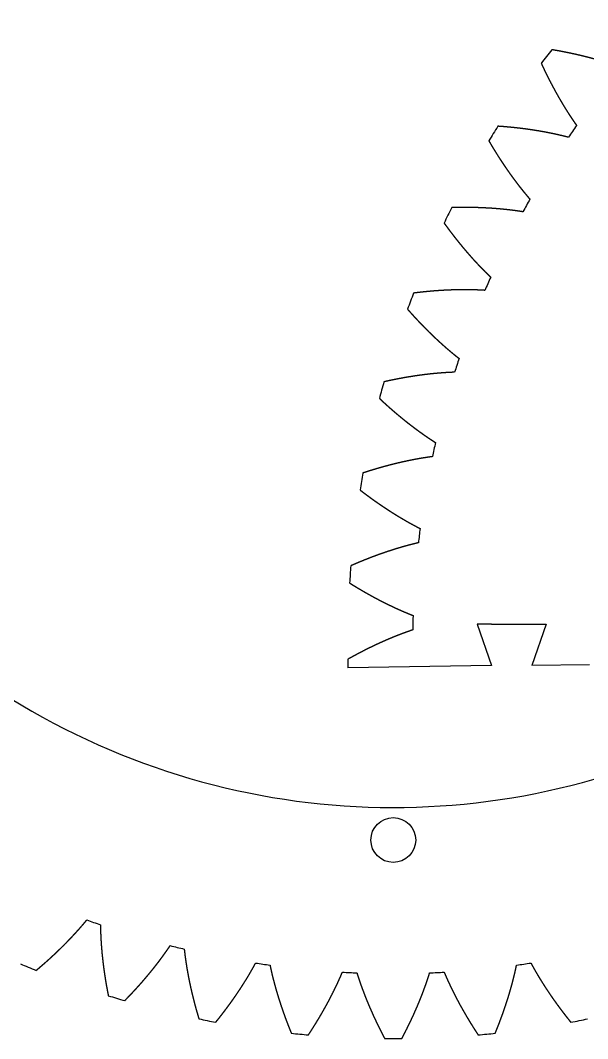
# Model space of a CAD drawing. Header units: millimetres. Extents: x 152 to 351, y -137 to 85.
# Drawn here: x 195 to 234.3, y -9.1 to 61.3 of the extents above; entities that cross this region are included whole.
import ezdxf

# ---------------------------------------------------------------- set-up
doc = ezdxf.new("R2010")
doc.units = ezdxf.units.MM
doc.header["$MEASUREMENT"] = 0

msp = doc.modelspace()

# ---------------------------------------------------------------- linework, layer by layer
at = {"linetype": 'Continuous'}
for p, q in [((227.609, 19.559), (226.609, 19.559)), ((226.609, 19.559), (227.609, 16.699)), ((227.609, 19.559), (230.405, 19.559)), ((230.405, 19.559), (231.405, 19.559)), ((231.405, 19.559), (230.405, 16.699)), ((227.609, 16.699), (217.67, 16.536)), ((234.405, 16.751), (230.405, 16.699))]:
    msp.add_line(p, q, dxfattribs=at)
msp.add_circle((220.811, 4.63), 1.55)
msp.add_circle((220.811, 4.63), 1.55)
for centre, radius, start, end in [((220.811, 57.13), 50.25, 180.73505, 4.80118), ((220.811, 57.13), 50.25, 180.73505, 4.80118), ((284.651, 18.155), 67, 142.10694, 143.12383), ((284.651, 18.155), 67, 142.10694, 143.12383), ((284.651, 18.155), 67, 147.6454, 148.66229), ((284.651, 18.155), 67, 147.6454, 148.66229), ((284.651, 18.155), 62.5, 144.92621, 145.84302), ((284.651, 18.155), 62.5, 144.92621, 145.84302), ((284.651, 18.155), 62.5, 150.46467, 151.38148), ((284.651, 18.155), 62.5, 150.46467, 151.38148), ((284.651, 18.155), 67, 153.18386, 154.20075), ((284.651, 18.155), 67, 153.18386, 154.20075), ((284.651, 18.155), 62.5, 156.00313, 156.91995), ((284.651, 18.155), 62.5, 156.00313, 156.91995), ((284.651, 18.155), 67, 158.72233, 159.73921), ((284.651, 18.155), 67, 158.72233, 159.73921), ((284.651, 18.155), 62.5, 161.54159, 162.45841), ((284.651, 18.155), 62.5, 161.54159, 162.45841), ((284.651, 18.155), 67, 164.26079, 165.27768), ((284.651, 18.155), 67, 164.26079, 165.27768), ((284.651, 18.155), 62.5, 167.08006, 167.99687), ((284.651, 18.155), 62.5, 167.08006, 167.99687), ((284.651, 18.155), 67, 169.79925, 170.81614), ((284.651, 18.155), 67, 169.79925, 170.81614), ((284.651, 18.155), 62.5, 172.61852, 173.53533), ((284.651, 18.155), 62.5, 172.61852, 173.53533), ((284.651, 18.155), 67, 175.33771, 176.3546), ((284.651, 18.155), 67, 175.33771, 176.3546), ((284.651, 18.155), 62.5, 178.15698, 179.07379), ((284.651, 18.155), 62.5, 178.15698, 179.07379), ((284.651, 18.155), 67, 180.87617, 181.38462), ((284.651, 18.155), 67, 180.87617, 181.38462), ((220.811, 57.89), 62.5, 250.15698, 251.07379), ((220.811, 57.89), 62.5, 250.15698, 251.07379), ((220.811, 57.89), 62.5, 255.69544, 256.61225), ((220.811, 57.89), 62.5, 255.69544, 256.61225), ((220.811, 57.89), 67, 247.33771, 248.3546), ((220.811, 57.89), 67, 247.33771, 248.3546), ((220.811, 57.89), 62.5, 261.2339, 262.15072), ((220.811, 57.89), 62.5, 261.2339, 262.15072), ((220.811, 57.89), 62.5, 277.84929, 278.7661), ((220.811, 57.89), 62.5, 277.84929, 278.7661), ((220.811, 57.89), 62.5, 266.77236, 267.68918), ((220.811, 57.89), 62.5, 266.77236, 267.68918), ((220.811, 57.89), 62.5, 272.31082, 273.22764), ((220.811, 57.89), 62.5, 272.31082, 273.22764), ((220.811, 57.89), 67, 252.87617, 253.89306), ((220.811, 57.89), 67, 252.87617, 253.89306), ((220.811, 57.89), 67, 258.41463, 259.43152), ((220.811, 57.89), 67, 258.41463, 259.43152), ((220.811, 57.89), 67, 280.56848, 281.58537), ((220.811, 57.89), 67, 280.56848, 281.58537), ((220.811, 57.89), 67, 263.95309, 264.96998), ((220.811, 57.89), 67, 263.95309, 264.96998), ((220.811, 57.89), 67, 269.49156, 270.50844), ((220.811, 57.89), 67, 269.49156, 270.50844), ((220.811, 57.89), 67, 275.03002, 276.04691), ((220.811, 57.89), 67, 275.03002, 276.04691)]:
    msp.add_arc(centre, radius, start, end)
for points in [[(236.56, 58.074), (236.54, 58.082), (236.499, 58.096), (236.439, 58.118), (236.358, 58.147), (236.256, 58.183), (236.154, 58.219), (236.052, 58.254), (235.95, 58.288), (235.847, 58.322), (235.744, 58.356), (235.641, 58.389), (235.538, 58.422), (235.434, 58.454), (235.33, 58.486), (235.226, 58.517), (235.122, 58.548), (235.017, 58.578), (234.912, 58.609), (234.807, 58.638), (234.701, 58.667), (234.596, 58.696), (234.49, 58.725), (234.384, 58.753), (234.278, 58.78), (234.171, 58.807), (234.064, 58.834), (233.957, 58.861), (233.85, 58.887), (233.743, 58.912), (233.635, 58.937), (233.528, 58.962), (233.42, 58.986), (233.311, 59.01), (233.203, 59.034), (233.094, 59.057), (232.986, 59.08), (232.877, 59.103), (232.768, 59.125), (232.658, 59.146), (232.549, 59.167), (232.439, 59.188), (232.329, 59.209), (232.219, 59.229), (232.109, 59.249), (231.998, 59.268), (231.91, 59.283), (231.843, 59.295), (231.799, 59.302), (231.777, 59.306)], [(236.56, 58.074), (236.54, 58.082), (236.499, 58.096), (236.439, 58.118), (236.358, 58.147), (236.256, 58.183), (236.154, 58.219), (236.052, 58.254), (235.95, 58.288), (235.847, 58.322), (235.744, 58.356), (235.641, 58.389), (235.538, 58.422), (235.434, 58.454), (235.33, 58.486), (235.226, 58.517), (235.122, 58.548), (235.017, 58.578), (234.912, 58.609), (234.807, 58.638), (234.701, 58.667), (234.596, 58.696), (234.49, 58.725), (234.384, 58.753), (234.278, 58.78), (234.171, 58.807), (234.064, 58.834), (233.957, 58.861), (233.85, 58.887), (233.743, 58.912), (233.635, 58.937), (233.528, 58.962), (233.42, 58.986), (233.311, 59.01), (233.203, 59.034), (233.094, 59.057), (232.986, 59.08), (232.877, 59.103), (232.768, 59.125), (232.658, 59.146), (232.549, 59.167), (232.439, 59.188), (232.329, 59.209), (232.219, 59.229), (232.109, 59.249), (231.998, 59.268), (231.91, 59.283), (231.843, 59.295), (231.799, 59.302), (231.777, 59.306)], [(231.055, 58.361), (231.064, 58.34), (231.083, 58.3), (231.111, 58.238), (231.149, 58.157), (231.197, 58.056), (231.245, 57.954), (231.293, 57.853), (231.342, 57.753), (231.391, 57.652), (231.44, 57.552), (231.49, 57.453), (231.54, 57.353), (231.59, 57.254), (231.641, 57.155), (231.692, 57.056), (231.743, 56.958), (231.794, 56.86), (231.846, 56.762), (231.899, 56.664), (231.951, 56.567), (232.004, 56.47), (232.057, 56.374), (232.111, 56.278), (232.165, 56.182), (232.219, 56.086), (232.273, 55.991), (232.328, 55.896), (232.384, 55.801), (232.439, 55.707), (232.495, 55.613), (232.551, 55.519), (232.608, 55.426), (232.665, 55.333), (232.722, 55.24), (232.78, 55.148), (232.838, 55.056), (232.896, 54.964), (232.955, 54.873), (233.014, 54.782), (233.073, 54.692), (233.133, 54.602), (233.193, 54.512), (233.254, 54.423), (233.315, 54.334), (233.376, 54.245), (233.425, 54.175), (233.462, 54.122), (233.487, 54.087), (233.5, 54.069)], [(231.055, 58.361), (231.064, 58.34), (231.083, 58.3), (231.111, 58.238), (231.149, 58.157), (231.197, 58.056), (231.245, 57.954), (231.293, 57.853), (231.342, 57.753), (231.391, 57.652), (231.44, 57.552), (231.49, 57.453), (231.54, 57.353), (231.59, 57.254), (231.641, 57.155), (231.692, 57.056), (231.743, 56.958), (231.794, 56.86), (231.846, 56.762), (231.899, 56.664), (231.951, 56.567), (232.004, 56.47), (232.057, 56.374), (232.111, 56.278), (232.165, 56.182), (232.219, 56.086), (232.273, 55.991), (232.328, 55.896), (232.384, 55.801), (232.439, 55.707), (232.495, 55.613), (232.551, 55.519), (232.608, 55.426), (232.665, 55.333), (232.722, 55.24), (232.78, 55.148), (232.838, 55.056), (232.896, 54.964), (232.955, 54.873), (233.014, 54.782), (233.073, 54.692), (233.133, 54.602), (233.193, 54.512), (233.254, 54.423), (233.315, 54.334), (233.376, 54.245), (233.425, 54.175), (233.462, 54.122), (233.487, 54.087), (233.5, 54.069)], [(232.932, 53.246), (232.911, 53.252), (232.869, 53.263), (232.807, 53.279), (232.723, 53.3), (232.619, 53.326), (232.514, 53.351), (232.409, 53.376), (232.304, 53.4), (232.199, 53.424), (232.093, 53.448), (231.987, 53.471), (231.881, 53.493), (231.775, 53.516), (231.668, 53.537), (231.561, 53.558), (231.454, 53.579), (231.347, 53.599), (231.24, 53.619), (231.132, 53.639), (231.025, 53.658), (230.917, 53.676), (230.809, 53.694), (230.7, 53.712), (230.592, 53.729), (230.483, 53.746), (230.374, 53.762), (230.265, 53.778), (230.156, 53.794), (230.047, 53.809), (229.937, 53.823), (229.828, 53.838), (229.718, 53.851), (229.608, 53.865), (229.498, 53.878), (229.388, 53.89), (229.277, 53.903), (229.166, 53.914), (229.056, 53.926), (228.945, 53.937), (228.834, 53.947), (228.722, 53.958), (228.611, 53.967), (228.5, 53.977), (228.388, 53.986), (228.276, 53.995), (228.187, 54.001), (228.119, 54.006), (228.075, 54.009), (228.052, 54.011)], [(232.932, 53.246), (232.911, 53.252), (232.869, 53.263), (232.807, 53.279), (232.723, 53.3), (232.619, 53.326), (232.514, 53.351), (232.409, 53.376), (232.304, 53.4), (232.199, 53.424), (232.093, 53.448), (231.987, 53.471), (231.881, 53.493), (231.775, 53.516), (231.668, 53.537), (231.561, 53.558), (231.454, 53.579), (231.347, 53.599), (231.24, 53.619), (231.132, 53.639), (231.025, 53.658), (230.917, 53.676), (230.809, 53.694), (230.7, 53.712), (230.592, 53.729), (230.483, 53.746), (230.374, 53.762), (230.265, 53.778), (230.156, 53.794), (230.047, 53.809), (229.937, 53.823), (229.828, 53.838), (229.718, 53.851), (229.608, 53.865), (229.498, 53.878), (229.388, 53.89), (229.277, 53.903), (229.166, 53.914), (229.056, 53.926), (228.945, 53.937), (228.834, 53.947), (228.722, 53.958), (228.611, 53.967), (228.5, 53.977), (228.388, 53.986), (228.276, 53.995), (228.187, 54.001), (228.119, 54.006), (228.075, 54.009), (228.052, 54.011)], [(227.425, 53), (227.436, 52.981), (227.459, 52.942), (227.493, 52.884), (227.538, 52.807), (227.596, 52.71), (227.653, 52.614), (227.711, 52.518), (227.769, 52.423), (227.828, 52.328), (227.886, 52.233), (227.945, 52.138), (228.005, 52.044), (228.064, 51.95), (228.124, 51.857), (228.184, 51.763), (228.245, 51.67), (228.306, 51.578), (228.367, 51.485), (228.428, 51.393), (228.49, 51.302), (228.552, 51.21), (228.614, 51.119), (228.677, 51.029), (228.74, 50.938), (228.803, 50.849), (228.866, 50.759), (228.93, 50.67), (228.994, 50.581), (229.059, 50.492), (229.123, 50.404), (229.188, 50.316), (229.254, 50.229), (229.319, 50.142), (229.385, 50.055), (229.452, 49.969), (229.518, 49.883), (229.585, 49.797), (229.652, 49.712), (229.72, 49.628), (229.788, 49.543), (229.856, 49.459), (229.925, 49.376), (229.993, 49.293), (230.063, 49.21), (230.132, 49.128), (230.188, 49.063), (230.23, 49.014), (230.258, 48.981), (230.272, 48.965)], [(227.425, 53), (227.436, 52.981), (227.459, 52.942), (227.493, 52.884), (227.538, 52.807), (227.596, 52.71), (227.653, 52.614), (227.711, 52.518), (227.769, 52.423), (227.828, 52.328), (227.886, 52.233), (227.945, 52.138), (228.005, 52.044), (228.064, 51.95), (228.124, 51.857), (228.184, 51.763), (228.245, 51.67), (228.306, 51.578), (228.367, 51.485), (228.428, 51.393), (228.49, 51.302), (228.552, 51.21), (228.614, 51.119), (228.677, 51.029), (228.74, 50.938), (228.803, 50.849), (228.866, 50.759), (228.93, 50.67), (228.994, 50.581), (229.059, 50.492), (229.123, 50.404), (229.188, 50.316), (229.254, 50.229), (229.319, 50.142), (229.385, 50.055), (229.452, 49.969), (229.518, 49.883), (229.585, 49.797), (229.652, 49.712), (229.72, 49.628), (229.788, 49.543), (229.856, 49.459), (229.925, 49.376), (229.993, 49.293), (230.063, 49.21), (230.132, 49.128), (230.188, 49.063), (230.23, 49.014), (230.258, 48.981), (230.272, 48.965)], [(229.786, 48.091), (229.765, 48.094), (229.723, 48.101), (229.659, 48.111), (229.574, 48.124), (229.467, 48.14), (229.361, 48.155), (229.254, 48.17), (229.147, 48.184), (229.039, 48.197), (228.932, 48.211), (228.824, 48.223), (228.717, 48.235), (228.609, 48.247), (228.5, 48.258), (228.392, 48.269), (228.284, 48.28), (228.175, 48.289), (228.066, 48.299), (227.958, 48.308), (227.849, 48.316), (227.739, 48.324), (227.63, 48.332), (227.521, 48.339), (227.411, 48.345), (227.301, 48.352), (227.191, 48.357), (227.081, 48.363), (226.971, 48.368), (226.861, 48.372), (226.75, 48.376), (226.64, 48.38), (226.529, 48.383), (226.418, 48.386), (226.308, 48.388), (226.197, 48.39), (226.085, 48.391), (225.974, 48.393), (225.863, 48.393), (225.751, 48.393), (225.64, 48.393), (225.528, 48.393), (225.416, 48.392), (225.304, 48.39), (225.192, 48.389), (225.08, 48.386), (224.991, 48.384), (224.923, 48.383), (224.878, 48.381), (224.856, 48.381)], [(229.786, 48.091), (229.765, 48.094), (229.723, 48.101), (229.659, 48.111), (229.574, 48.124), (229.467, 48.14), (229.361, 48.155), (229.254, 48.17), (229.147, 48.184), (229.039, 48.197), (228.932, 48.211), (228.824, 48.223), (228.717, 48.235), (228.609, 48.247), (228.5, 48.258), (228.392, 48.269), (228.284, 48.28), (228.175, 48.289), (228.066, 48.299), (227.958, 48.308), (227.849, 48.316), (227.739, 48.324), (227.63, 48.332), (227.521, 48.339), (227.411, 48.345), (227.301, 48.352), (227.191, 48.357), (227.081, 48.363), (226.971, 48.368), (226.861, 48.372), (226.75, 48.376), (226.64, 48.38), (226.529, 48.383), (226.418, 48.386), (226.308, 48.388), (226.197, 48.39), (226.085, 48.391), (225.974, 48.393), (225.863, 48.393), (225.751, 48.393), (225.64, 48.393), (225.528, 48.393), (225.416, 48.392), (225.304, 48.39), (225.192, 48.389), (225.08, 48.386), (224.991, 48.384), (224.923, 48.383), (224.878, 48.381), (224.856, 48.381)], [(224.329, 47.315), (224.342, 47.296), (224.368, 47.26), (224.408, 47.205), (224.461, 47.133), (224.527, 47.042), (224.593, 46.952), (224.66, 46.863), (224.727, 46.773), (224.795, 46.684), (224.862, 46.595), (224.93, 46.507), (224.998, 46.419), (225.067, 46.331), (225.135, 46.244), (225.204, 46.157), (225.274, 46.07), (225.343, 45.984), (225.413, 45.898), (225.483, 45.812), (225.553, 45.727), (225.623, 45.642), (225.694, 45.557), (225.765, 45.473), (225.837, 45.389), (225.908, 45.306), (225.98, 45.223), (226.052, 45.14), (226.124, 45.058), (226.197, 44.976), (226.27, 44.894), (226.343, 44.813), (226.417, 44.733), (226.49, 44.652), (226.564, 44.572), (226.639, 44.493), (226.713, 44.414), (226.788, 44.335), (226.863, 44.257), (226.939, 44.179), (227.014, 44.102), (227.09, 44.025), (227.167, 43.948), (227.243, 43.872), (227.32, 43.797), (227.397, 43.722), (227.459, 43.662), (227.506, 43.617), (227.537, 43.588), (227.553, 43.573)], [(224.329, 47.315), (224.342, 47.296), (224.368, 47.26), (224.408, 47.205), (224.461, 47.133), (224.527, 47.042), (224.593, 46.952), (224.66, 46.863), (224.727, 46.773), (224.795, 46.684), (224.862, 46.595), (224.93, 46.507), (224.998, 46.419), (225.067, 46.331), (225.135, 46.244), (225.204, 46.157), (225.274, 46.07), (225.343, 45.984), (225.413, 45.898), (225.483, 45.812), (225.553, 45.727), (225.623, 45.642), (225.694, 45.557), (225.765, 45.473), (225.837, 45.389), (225.908, 45.306), (225.98, 45.223), (226.052, 45.14), (226.124, 45.058), (226.197, 44.976), (226.27, 44.894), (226.343, 44.813), (226.417, 44.733), (226.49, 44.652), (226.564, 44.572), (226.639, 44.493), (226.713, 44.414), (226.788, 44.335), (226.863, 44.257), (226.939, 44.179), (227.014, 44.102), (227.09, 44.025), (227.167, 43.948), (227.243, 43.872), (227.32, 43.797), (227.397, 43.722), (227.459, 43.662), (227.506, 43.617), (227.537, 43.588), (227.553, 43.573)], [(227.153, 42.656), (227.132, 42.657), (227.089, 42.66), (227.024, 42.664), (226.939, 42.668), (226.831, 42.674), (226.723, 42.679), (226.616, 42.683), (226.508, 42.687), (226.399, 42.69), (226.291, 42.693), (226.183, 42.695), (226.074, 42.697), (225.966, 42.698), (225.857, 42.699), (225.748, 42.699), (225.639, 42.699), (225.53, 42.698), (225.421, 42.697), (225.312, 42.695), (225.203, 42.693), (225.093, 42.691), (224.984, 42.688), (224.874, 42.684), (224.764, 42.68), (224.654, 42.676), (224.545, 42.671), (224.435, 42.666), (224.324, 42.66), (224.214, 42.654), (224.104, 42.647), (223.994, 42.64), (223.883, 42.632), (223.773, 42.624), (223.662, 42.616), (223.551, 42.607), (223.441, 42.598), (223.33, 42.588), (223.219, 42.578), (223.108, 42.568), (222.997, 42.557), (222.886, 42.545), (222.775, 42.534), (222.663, 42.521), (222.552, 42.509), (222.441, 42.496), (222.352, 42.485), (222.285, 42.477), (222.24, 42.471), (222.218, 42.468)], [(227.153, 42.656), (227.132, 42.657), (227.089, 42.66), (227.024, 42.664), (226.939, 42.668), (226.831, 42.674), (226.723, 42.679), (226.616, 42.683), (226.508, 42.687), (226.399, 42.69), (226.291, 42.693), (226.183, 42.695), (226.074, 42.697), (225.966, 42.698), (225.857, 42.699), (225.748, 42.699), (225.639, 42.699), (225.53, 42.698), (225.421, 42.697), (225.312, 42.695), (225.203, 42.693), (225.093, 42.691), (224.984, 42.688), (224.874, 42.684), (224.764, 42.68), (224.654, 42.676), (224.545, 42.671), (224.435, 42.666), (224.324, 42.66), (224.214, 42.654), (224.104, 42.647), (223.994, 42.64), (223.883, 42.632), (223.773, 42.624), (223.662, 42.616), (223.551, 42.607), (223.441, 42.598), (223.33, 42.588), (223.219, 42.578), (223.108, 42.568), (222.997, 42.557), (222.886, 42.545), (222.775, 42.534), (222.663, 42.521), (222.552, 42.509), (222.441, 42.496), (222.352, 42.485), (222.285, 42.477), (222.24, 42.471), (222.218, 42.468)], [(221.796, 41.357), (221.811, 41.34), (221.841, 41.306), (221.885, 41.256), (221.945, 41.188), (222.02, 41.105), (222.095, 41.022), (222.17, 40.939), (222.245, 40.856), (222.321, 40.774), (222.397, 40.692), (222.473, 40.611), (222.549, 40.53), (222.626, 40.449), (222.702, 40.369), (222.779, 40.289), (222.857, 40.209), (222.934, 40.13), (223.012, 40.051), (223.09, 39.972), (223.168, 39.894), (223.246, 39.817), (223.325, 39.739), (223.404, 39.662), (223.483, 39.586), (223.562, 39.51), (223.641, 39.434), (223.721, 39.359), (223.801, 39.284), (223.881, 39.209), (223.962, 39.135), (224.043, 39.061), (224.123, 38.988), (224.205, 38.915), (224.286, 38.843), (224.368, 38.771), (224.449, 38.699), (224.532, 38.628), (224.614, 38.558), (224.697, 38.488), (224.779, 38.418), (224.862, 38.349), (224.946, 38.28), (225.029, 38.212), (225.113, 38.144), (225.197, 38.077), (225.265, 38.023), (225.315, 37.983), (225.349, 37.957), (225.366, 37.943)], [(221.796, 41.357), (221.811, 41.34), (221.841, 41.306), (221.885, 41.256), (221.945, 41.188), (222.02, 41.105), (222.095, 41.022), (222.17, 40.939), (222.245, 40.856), (222.321, 40.774), (222.397, 40.692), (222.473, 40.611), (222.549, 40.53), (222.626, 40.449), (222.702, 40.369), (222.779, 40.289), (222.857, 40.209), (222.934, 40.13), (223.012, 40.051), (223.09, 39.972), (223.168, 39.894), (223.246, 39.817), (223.325, 39.739), (223.404, 39.662), (223.483, 39.586), (223.562, 39.51), (223.641, 39.434), (223.721, 39.359), (223.801, 39.284), (223.881, 39.209), (223.962, 39.135), (224.043, 39.061), (224.123, 38.988), (224.205, 38.915), (224.286, 38.843), (224.368, 38.771), (224.449, 38.699), (224.532, 38.628), (224.614, 38.558), (224.697, 38.488), (224.779, 38.418), (224.862, 38.349), (224.946, 38.28), (225.029, 38.212), (225.113, 38.144), (225.197, 38.077), (225.265, 38.023), (225.315, 37.983), (225.349, 37.957), (225.366, 37.943)], [(225.057, 36.992), (225.035, 36.992), (224.992, 36.99), (224.928, 36.988), (224.842, 36.984), (224.735, 36.979), (224.627, 36.973), (224.519, 36.967), (224.411, 36.961), (224.303, 36.953), (224.195, 36.946), (224.087, 36.937), (223.979, 36.929), (223.871, 36.919), (223.763, 36.91), (223.655, 36.899), (223.546, 36.889), (223.438, 36.878), (223.329, 36.866), (223.221, 36.854), (223.112, 36.841), (223.003, 36.828), (222.895, 36.814), (222.786, 36.8), (222.677, 36.786), (222.568, 36.771), (222.459, 36.755), (222.35, 36.739), (222.241, 36.723), (222.132, 36.706), (222.023, 36.689), (221.914, 36.671), (221.804, 36.653), (221.695, 36.635), (221.586, 36.616), (221.477, 36.596), (221.367, 36.576), (221.258, 36.556), (221.148, 36.535), (221.039, 36.514), (220.93, 36.492), (220.82, 36.47), (220.711, 36.448), (220.601, 36.425), (220.491, 36.402), (220.382, 36.378), (220.294, 36.359), (220.228, 36.344), (220.185, 36.334), (220.163, 36.329)], [(225.057, 36.992), (225.035, 36.992), (224.992, 36.99), (224.928, 36.988), (224.842, 36.984), (224.735, 36.979), (224.627, 36.973), (224.519, 36.967), (224.411, 36.961), (224.303, 36.953), (224.195, 36.946), (224.087, 36.937), (223.979, 36.929), (223.871, 36.919), (223.763, 36.91), (223.655, 36.899), (223.546, 36.889), (223.438, 36.878), (223.329, 36.866), (223.221, 36.854), (223.112, 36.841), (223.003, 36.828), (222.895, 36.814), (222.786, 36.8), (222.677, 36.786), (222.568, 36.771), (222.459, 36.755), (222.35, 36.739), (222.241, 36.723), (222.132, 36.706), (222.023, 36.689), (221.914, 36.671), (221.804, 36.653), (221.695, 36.635), (221.586, 36.616), (221.477, 36.596), (221.367, 36.576), (221.258, 36.556), (221.148, 36.535), (221.039, 36.514), (220.93, 36.492), (220.82, 36.47), (220.711, 36.448), (220.601, 36.425), (220.491, 36.402), (220.382, 36.378), (220.294, 36.359), (220.228, 36.344), (220.185, 36.334), (220.163, 36.329)], [(219.85, 35.182), (219.867, 35.167), (219.899, 35.136), (219.949, 35.09), (220.015, 35.029), (220.097, 34.953), (220.18, 34.877), (220.262, 34.802), (220.345, 34.727), (220.429, 34.653), (220.512, 34.579), (220.596, 34.505), (220.679, 34.431), (220.763, 34.359), (220.848, 34.286), (220.932, 34.214), (221.017, 34.142), (221.101, 34.071), (221.186, 34), (221.271, 33.929), (221.357, 33.859), (221.442, 33.789), (221.528, 33.72), (221.614, 33.651), (221.7, 33.582), (221.786, 33.514), (221.873, 33.446), (221.959, 33.379), (222.046, 33.312), (222.133, 33.246), (222.22, 33.18), (222.308, 33.114), (222.395, 33.049), (222.483, 32.985), (222.571, 32.92), (222.659, 32.857), (222.748, 32.793), (222.836, 32.731), (222.925, 32.668), (223.014, 32.606), (223.103, 32.545), (223.193, 32.484), (223.282, 32.424), (223.372, 32.364), (223.462, 32.304), (223.552, 32.245), (223.624, 32.199), (223.678, 32.164), (223.715, 32.141), (223.733, 32.129)], [(219.85, 35.182), (219.867, 35.167), (219.899, 35.136), (219.949, 35.09), (220.015, 35.029), (220.097, 34.953), (220.18, 34.877), (220.262, 34.802), (220.345, 34.727), (220.429, 34.653), (220.512, 34.579), (220.596, 34.505), (220.679, 34.431), (220.763, 34.359), (220.848, 34.286), (220.932, 34.214), (221.017, 34.142), (221.101, 34.071), (221.186, 34), (221.271, 33.929), (221.357, 33.859), (221.442, 33.789), (221.528, 33.72), (221.614, 33.651), (221.7, 33.582), (221.786, 33.514), (221.873, 33.446), (221.959, 33.379), (222.046, 33.312), (222.133, 33.246), (222.22, 33.18), (222.308, 33.114), (222.395, 33.049), (222.483, 32.985), (222.571, 32.92), (222.659, 32.857), (222.748, 32.793), (222.836, 32.731), (222.925, 32.668), (223.014, 32.606), (223.103, 32.545), (223.193, 32.484), (223.282, 32.424), (223.372, 32.364), (223.462, 32.304), (223.552, 32.245), (223.624, 32.199), (223.678, 32.164), (223.715, 32.141), (223.733, 32.129)], [(223.517, 31.153), (223.496, 31.15), (223.453, 31.144), (223.389, 31.136), (223.304, 31.124), (223.197, 31.108), (223.091, 31.092), (222.984, 31.076), (222.878, 31.059), (222.771, 31.041), (222.664, 31.023), (222.557, 31.005), (222.451, 30.985), (222.344, 30.966), (222.237, 30.946), (222.13, 30.925), (222.023, 30.904), (221.916, 30.882), (221.81, 30.86), (221.703, 30.838), (221.596, 30.814), (221.489, 30.791), (221.382, 30.767), (221.275, 30.742), (221.168, 30.717), (221.061, 30.692), (220.954, 30.666), (220.847, 30.64), (220.74, 30.613), (220.633, 30.586), (220.526, 30.558), (220.419, 30.53), (220.312, 30.501), (220.206, 30.472), (220.099, 30.443), (219.992, 30.413), (219.885, 30.383), (219.778, 30.352), (219.671, 30.321), (219.564, 30.289), (219.457, 30.257), (219.35, 30.224), (219.244, 30.191), (219.137, 30.158), (219.03, 30.124), (218.923, 30.09), (218.838, 30.063), (218.774, 30.042), (218.731, 30.028), (218.71, 30.021)], [(223.517, 31.153), (223.496, 31.15), (223.453, 31.144), (223.389, 31.136), (223.304, 31.124), (223.197, 31.108), (223.091, 31.092), (222.984, 31.076), (222.878, 31.059), (222.771, 31.041), (222.664, 31.023), (222.557, 31.005), (222.451, 30.985), (222.344, 30.966), (222.237, 30.946), (222.13, 30.925), (222.023, 30.904), (221.916, 30.882), (221.81, 30.86), (221.703, 30.838), (221.596, 30.814), (221.489, 30.791), (221.382, 30.767), (221.275, 30.742), (221.168, 30.717), (221.061, 30.692), (220.954, 30.666), (220.847, 30.64), (220.74, 30.613), (220.633, 30.586), (220.526, 30.558), (220.419, 30.53), (220.312, 30.501), (220.206, 30.472), (220.099, 30.443), (219.992, 30.413), (219.885, 30.383), (219.778, 30.352), (219.671, 30.321), (219.564, 30.289), (219.457, 30.257), (219.35, 30.224), (219.244, 30.191), (219.137, 30.158), (219.03, 30.124), (218.923, 30.09), (218.838, 30.063), (218.774, 30.042), (218.731, 30.028), (218.71, 30.021)], [(218.509, 28.848), (218.527, 28.835), (218.563, 28.807), (218.616, 28.766), (218.688, 28.712), (218.777, 28.644), (218.867, 28.577), (218.956, 28.51), (219.046, 28.443), (219.136, 28.377), (219.226, 28.312), (219.317, 28.246), (219.407, 28.181), (219.498, 28.117), (219.589, 28.053), (219.68, 27.989), (219.771, 27.926), (219.862, 27.863), (219.953, 27.8), (220.045, 27.738), (220.136, 27.677), (220.228, 27.616), (220.32, 27.555), (220.412, 27.494), (220.505, 27.434), (220.597, 27.375), (220.69, 27.316), (220.783, 27.257), (220.875, 27.199), (220.968, 27.141), (221.062, 27.084), (221.155, 27.027), (221.248, 26.971), (221.342, 26.915), (221.436, 26.86), (221.53, 26.805), (221.624, 26.75), (221.718, 26.697), (221.812, 26.643), (221.907, 26.59), (222.002, 26.538), (222.096, 26.486), (222.191, 26.434), (222.287, 26.383), (222.382, 26.333), (222.477, 26.283), (222.554, 26.243), (222.611, 26.214), (222.649, 26.194), (222.669, 26.185)], [(218.509, 28.848), (218.527, 28.835), (218.563, 28.807), (218.616, 28.766), (218.688, 28.712), (218.777, 28.644), (218.867, 28.577), (218.956, 28.51), (219.046, 28.443), (219.136, 28.377), (219.226, 28.312), (219.317, 28.246), (219.407, 28.181), (219.498, 28.117), (219.589, 28.053), (219.68, 27.989), (219.771, 27.926), (219.862, 27.863), (219.953, 27.8), (220.045, 27.738), (220.136, 27.677), (220.228, 27.616), (220.32, 27.555), (220.412, 27.494), (220.505, 27.434), (220.597, 27.375), (220.69, 27.316), (220.783, 27.257), (220.875, 27.199), (220.968, 27.141), (221.062, 27.084), (221.155, 27.027), (221.248, 26.971), (221.342, 26.915), (221.436, 26.86), (221.53, 26.805), (221.624, 26.75), (221.718, 26.697), (221.812, 26.643), (221.907, 26.59), (222.002, 26.538), (222.096, 26.486), (222.191, 26.434), (222.287, 26.383), (222.382, 26.333), (222.477, 26.283), (222.554, 26.243), (222.611, 26.214), (222.649, 26.194), (222.669, 26.185)], [(222.548, 25.192), (222.527, 25.187), (222.485, 25.177), (222.422, 25.162), (222.339, 25.142), (222.234, 25.117), (222.13, 25.091), (222.025, 25.064), (221.921, 25.037), (221.816, 25.009), (221.712, 24.981), (221.607, 24.952), (221.503, 24.922), (221.398, 24.893), (221.294, 24.862), (221.19, 24.831), (221.085, 24.8), (220.981, 24.768), (220.877, 24.736), (220.773, 24.703), (220.668, 24.67), (220.564, 24.636), (220.46, 24.602), (220.356, 24.567), (220.252, 24.532), (220.148, 24.496), (220.044, 24.46), (219.94, 24.424), (219.836, 24.387), (219.732, 24.349), (219.629, 24.311), (219.525, 24.273), (219.421, 24.234), (219.318, 24.195), (219.214, 24.155), (219.11, 24.115), (219.007, 24.075), (218.904, 24.034), (218.8, 23.992), (218.697, 23.95), (218.594, 23.908), (218.49, 23.866), (218.387, 23.823), (218.284, 23.779), (218.181, 23.735), (218.078, 23.691), (217.996, 23.655), (217.934, 23.628), (217.893, 23.61), (217.872, 23.601)], [(222.548, 25.192), (222.527, 25.187), (222.485, 25.177), (222.422, 25.162), (222.339, 25.142), (222.234, 25.117), (222.13, 25.091), (222.025, 25.064), (221.921, 25.037), (221.816, 25.009), (221.712, 24.981), (221.607, 24.952), (221.503, 24.922), (221.398, 24.893), (221.294, 24.862), (221.19, 24.831), (221.085, 24.8), (220.981, 24.768), (220.877, 24.736), (220.773, 24.703), (220.668, 24.67), (220.564, 24.636), (220.46, 24.602), (220.356, 24.567), (220.252, 24.532), (220.148, 24.496), (220.044, 24.46), (219.94, 24.424), (219.836, 24.387), (219.732, 24.349), (219.629, 24.311), (219.525, 24.273), (219.421, 24.234), (219.318, 24.195), (219.214, 24.155), (219.11, 24.115), (219.007, 24.075), (218.904, 24.034), (218.8, 23.992), (218.697, 23.95), (218.594, 23.908), (218.49, 23.866), (218.387, 23.823), (218.284, 23.779), (218.181, 23.735), (218.078, 23.691), (217.996, 23.655), (217.934, 23.628), (217.893, 23.61), (217.872, 23.601)], [(217.786, 22.415), (217.805, 22.403), (217.843, 22.379), (217.9, 22.343), (217.977, 22.296), (218.072, 22.237), (218.168, 22.179), (218.264, 22.121), (218.359, 22.064), (218.455, 22.007), (218.552, 21.95), (218.648, 21.894), (218.744, 21.838), (218.841, 21.782), (218.937, 21.727), (219.034, 21.673), (219.13, 21.618), (219.227, 21.565), (219.324, 21.511), (219.421, 21.458), (219.519, 21.406), (219.616, 21.354), (219.713, 21.302), (219.811, 21.251), (219.909, 21.2), (220.006, 21.15), (220.104, 21.1), (220.202, 21.051), (220.3, 21.002), (220.398, 20.953), (220.497, 20.905), (220.595, 20.858), (220.694, 20.811), (220.792, 20.764), (220.891, 20.718), (220.99, 20.673), (221.089, 20.627), (221.188, 20.583), (221.287, 20.539), (221.386, 20.495), (221.485, 20.452), (221.584, 20.409), (221.684, 20.367), (221.784, 20.326), (221.883, 20.285), (221.983, 20.244), (222.063, 20.212), (222.123, 20.189), (222.163, 20.173), (222.183, 20.165)], [(217.786, 22.415), (217.805, 22.403), (217.843, 22.379), (217.9, 22.343), (217.977, 22.296), (218.072, 22.237), (218.168, 22.179), (218.264, 22.121), (218.359, 22.064), (218.455, 22.007), (218.552, 21.95), (218.648, 21.894), (218.744, 21.838), (218.841, 21.782), (218.937, 21.727), (219.034, 21.673), (219.13, 21.618), (219.227, 21.565), (219.324, 21.511), (219.421, 21.458), (219.519, 21.406), (219.616, 21.354), (219.713, 21.302), (219.811, 21.251), (219.909, 21.2), (220.006, 21.15), (220.104, 21.1), (220.202, 21.051), (220.3, 21.002), (220.398, 20.953), (220.497, 20.905), (220.595, 20.858), (220.694, 20.811), (220.792, 20.764), (220.891, 20.718), (220.99, 20.673), (221.089, 20.627), (221.188, 20.583), (221.287, 20.539), (221.386, 20.495), (221.485, 20.452), (221.584, 20.409), (221.684, 20.367), (221.784, 20.326), (221.883, 20.285), (221.983, 20.244), (222.063, 20.212), (222.123, 20.189), (222.163, 20.173), (222.183, 20.165)], [(222.159, 19.165), (222.138, 19.158), (222.098, 19.145), (222.037, 19.124), (221.955, 19.096), (221.854, 19.06), (221.752, 19.024), (221.651, 18.987), (221.549, 18.95), (221.448, 18.912), (221.347, 18.874), (221.245, 18.835), (221.144, 18.796), (221.043, 18.756), (220.942, 18.716), (220.841, 18.675), (220.741, 18.634), (220.64, 18.592), (220.539, 18.55), (220.439, 18.507), (220.338, 18.464), (220.238, 18.42), (220.138, 18.376), (220.037, 18.332), (219.937, 18.287), (219.837, 18.241), (219.737, 18.195), (219.637, 18.149), (219.537, 18.102), (219.438, 18.055), (219.338, 18.007), (219.238, 17.959), (219.139, 17.91), (219.04, 17.861), (218.94, 17.812), (218.841, 17.762), (218.742, 17.711), (218.643, 17.661), (218.544, 17.61), (218.445, 17.558), (218.347, 17.506), (218.248, 17.454), (218.15, 17.401), (218.051, 17.348), (217.953, 17.294), (217.855, 17.24), (217.776, 17.196), (217.717, 17.163), (217.678, 17.141), (217.658, 17.13)], [(222.159, 19.165), (222.138, 19.158), (222.098, 19.145), (222.037, 19.124), (221.955, 19.096), (221.854, 19.06), (221.752, 19.024), (221.651, 18.987), (221.549, 18.95), (221.448, 18.912), (221.347, 18.874), (221.245, 18.835), (221.144, 18.796), (221.043, 18.756), (220.942, 18.716), (220.841, 18.675), (220.741, 18.634), (220.64, 18.592), (220.539, 18.55), (220.439, 18.507), (220.338, 18.464), (220.238, 18.42), (220.138, 18.376), (220.037, 18.332), (219.937, 18.287), (219.837, 18.241), (219.737, 18.195), (219.637, 18.149), (219.537, 18.102), (219.438, 18.055), (219.338, 18.007), (219.238, 17.959), (219.139, 17.91), (219.04, 17.861), (218.94, 17.812), (218.841, 17.762), (218.742, 17.711), (218.643, 17.661), (218.544, 17.61), (218.445, 17.558), (218.347, 17.506), (218.248, 17.454), (218.15, 17.401), (218.051, 17.348), (217.953, 17.294), (217.855, 17.24), (217.776, 17.196), (217.717, 17.163), (217.678, 17.141), (217.658, 17.13)], [(196.097, -4.385), (196.114, -4.371), (196.149, -4.342), (196.2, -4.299), (196.269, -4.241), (196.354, -4.168), (196.439, -4.095), (196.524, -4.022), (196.608, -3.949), (196.692, -3.875), (196.776, -3.801), (196.859, -3.727), (196.942, -3.653), (197.024, -3.578), (197.107, -3.503), (197.188, -3.428), (197.27, -3.353), (197.351, -3.278), (197.432, -3.202), (197.512, -3.126), (197.592, -3.05), (197.672, -2.973), (197.751, -2.896), (197.83, -2.819), (197.908, -2.742), (197.986, -2.665), (198.064, -2.587), (198.141, -2.509), (198.218, -2.431), (198.294, -2.353), (198.37, -2.274), (198.446, -2.195), (198.521, -2.116), (198.596, -2.037), (198.67, -1.957), (198.744, -1.877), (198.817, -1.797), (198.89, -1.717), (198.963, -1.636), (199.035, -1.555), (199.107, -1.474), (199.178, -1.393), (199.249, -1.311), (199.319, -1.229), (199.389, -1.147), (199.458, -1.065), (199.513, -0.999), (199.554, -0.949), (199.582, -0.916), (199.595, -0.899)], [(196.097, -4.385), (196.114, -4.371), (196.149, -4.342), (196.2, -4.299), (196.269, -4.241), (196.354, -4.168), (196.439, -4.095), (196.524, -4.022), (196.608, -3.949), (196.692, -3.875), (196.776, -3.801), (196.859, -3.727), (196.942, -3.653), (197.024, -3.578), (197.107, -3.503), (197.188, -3.428), (197.27, -3.353), (197.351, -3.278), (197.432, -3.202), (197.512, -3.126), (197.592, -3.05), (197.672, -2.973), (197.751, -2.896), (197.83, -2.819), (197.908, -2.742), (197.986, -2.665), (198.064, -2.587), (198.141, -2.509), (198.218, -2.431), (198.294, -2.353), (198.37, -2.274), (198.446, -2.195), (198.521, -2.116), (198.596, -2.037), (198.67, -1.957), (198.744, -1.877), (198.817, -1.797), (198.89, -1.717), (198.963, -1.636), (199.035, -1.555), (199.107, -1.474), (199.178, -1.393), (199.249, -1.311), (199.319, -1.229), (199.389, -1.147), (199.458, -1.065), (199.513, -0.999), (199.554, -0.949), (199.582, -0.916), (199.595, -0.899)], [(200.539, -1.231), (200.539, -1.253), (200.539, -1.296), (200.54, -1.36), (200.542, -1.446), (200.544, -1.554), (200.547, -1.661), (200.551, -1.769), (200.555, -1.877), (200.559, -1.985), (200.565, -2.093), (200.57, -2.202), (200.576, -2.31), (200.583, -2.418), (200.59, -2.527), (200.598, -2.635), (200.606, -2.744), (200.614, -2.853), (200.623, -2.961), (200.633, -3.07), (200.643, -3.179), (200.653, -3.288), (200.664, -3.397), (200.676, -3.506), (200.688, -3.615), (200.7, -3.725), (200.713, -3.834), (200.726, -3.943), (200.74, -4.053), (200.754, -4.162), (200.769, -4.272), (200.784, -4.381), (200.799, -4.491), (200.815, -4.6), (200.831, -4.71), (200.848, -4.82), (200.866, -4.93), (200.883, -5.04), (200.901, -5.149), (200.92, -5.259), (200.939, -5.369), (200.958, -5.479), (200.978, -5.589), (200.998, -5.699), (201.019, -5.809), (201.04, -5.92), (201.057, -6.008), (201.07, -6.074), (201.079, -6.118), (201.083, -6.14)], [(200.539, -1.231), (200.539, -1.253), (200.539, -1.296), (200.54, -1.36), (200.542, -1.446), (200.544, -1.554), (200.547, -1.661), (200.551, -1.769), (200.555, -1.877), (200.559, -1.985), (200.565, -2.093), (200.57, -2.202), (200.576, -2.31), (200.583, -2.418), (200.59, -2.527), (200.598, -2.635), (200.606, -2.744), (200.614, -2.853), (200.623, -2.961), (200.633, -3.07), (200.643, -3.179), (200.653, -3.288), (200.664, -3.397), (200.676, -3.506), (200.688, -3.615), (200.7, -3.725), (200.713, -3.834), (200.726, -3.943), (200.74, -4.053), (200.754, -4.162), (200.769, -4.272), (200.784, -4.381), (200.799, -4.491), (200.815, -4.6), (200.831, -4.71), (200.848, -4.82), (200.866, -4.93), (200.883, -5.04), (200.901, -5.149), (200.92, -5.259), (200.939, -5.369), (200.958, -5.479), (200.978, -5.589), (200.998, -5.699), (201.019, -5.809), (201.04, -5.92), (201.057, -6.008), (201.07, -6.074), (201.079, -6.118), (201.083, -6.14)], [(202.223, -6.48), (202.238, -6.464), (202.27, -6.432), (202.317, -6.384), (202.38, -6.319), (202.458, -6.239), (202.535, -6.158), (202.613, -6.077), (202.689, -5.996), (202.766, -5.915), (202.842, -5.833), (202.918, -5.751), (202.993, -5.669), (203.068, -5.587), (203.143, -5.505), (203.217, -5.422), (203.291, -5.339), (203.364, -5.256), (203.437, -5.173), (203.51, -5.09), (203.582, -5.006), (203.654, -4.922), (203.725, -4.838), (203.796, -4.754), (203.867, -4.67), (203.937, -4.585), (204.007, -4.5), (204.076, -4.415), (204.145, -4.33), (204.214, -4.245), (204.282, -4.159), (204.349, -4.073), (204.416, -3.987), (204.483, -3.901), (204.549, -3.815), (204.615, -3.728), (204.681, -3.641), (204.746, -3.554), (204.81, -3.467), (204.874, -3.379), (204.938, -3.292), (205.001, -3.204), (205.063, -3.116), (205.125, -3.028), (205.187, -2.939), (205.248, -2.85), (205.296, -2.779), (205.332, -2.726), (205.356, -2.69), (205.368, -2.672)], [(202.223, -6.48), (202.238, -6.464), (202.27, -6.432), (202.317, -6.384), (202.38, -6.319), (202.458, -6.239), (202.535, -6.158), (202.613, -6.077), (202.689, -5.996), (202.766, -5.915), (202.842, -5.833), (202.918, -5.751), (202.993, -5.669), (203.068, -5.587), (203.143, -5.505), (203.217, -5.422), (203.291, -5.339), (203.364, -5.256), (203.437, -5.173), (203.51, -5.09), (203.582, -5.006), (203.654, -4.922), (203.725, -4.838), (203.796, -4.754), (203.867, -4.67), (203.937, -4.585), (204.007, -4.5), (204.076, -4.415), (204.145, -4.33), (204.214, -4.245), (204.282, -4.159), (204.349, -4.073), (204.416, -3.987), (204.483, -3.901), (204.549, -3.815), (204.615, -3.728), (204.681, -3.641), (204.746, -3.554), (204.81, -3.467), (204.874, -3.379), (204.938, -3.292), (205.001, -3.204), (205.063, -3.116), (205.125, -3.028), (205.187, -2.939), (205.248, -2.85), (205.296, -2.779), (205.332, -2.726), (205.356, -2.69), (205.368, -2.672)], [(206.339, -2.912), (206.342, -2.933), (206.346, -2.976), (206.353, -3.04), (206.363, -3.125), (206.376, -3.232), (206.389, -3.339), (206.403, -3.446), (206.418, -3.553), (206.433, -3.66), (206.448, -3.767), (206.464, -3.875), (206.481, -3.982), (206.498, -4.089), (206.515, -4.196), (206.534, -4.304), (206.552, -4.411), (206.571, -4.518), (206.591, -4.626), (206.611, -4.733), (206.631, -4.84), (206.652, -4.948), (206.674, -5.055), (206.695, -5.163), (206.718, -5.27), (206.741, -5.378), (206.764, -5.486), (206.788, -5.593), (206.812, -5.701), (206.837, -5.808), (206.862, -5.916), (206.887, -6.023), (206.913, -6.131), (206.94, -6.239), (206.967, -6.346), (206.994, -6.454), (207.022, -6.561), (207.05, -6.669), (207.078, -6.777), (207.107, -6.884), (207.137, -6.992), (207.167, -7.1), (207.197, -7.207), (207.228, -7.315), (207.259, -7.422), (207.291, -7.53), (207.316, -7.616), (207.336, -7.68), (207.349, -7.723), (207.355, -7.745)], [(206.339, -2.912), (206.342, -2.933), (206.346, -2.976), (206.353, -3.04), (206.363, -3.125), (206.376, -3.232), (206.389, -3.339), (206.403, -3.446), (206.418, -3.553), (206.433, -3.66), (206.448, -3.767), (206.464, -3.875), (206.481, -3.982), (206.498, -4.089), (206.515, -4.196), (206.534, -4.304), (206.552, -4.411), (206.571, -4.518), (206.591, -4.626), (206.611, -4.733), (206.631, -4.84), (206.652, -4.948), (206.674, -5.055), (206.695, -5.163), (206.718, -5.27), (206.741, -5.378), (206.764, -5.486), (206.788, -5.593), (206.812, -5.701), (206.837, -5.808), (206.862, -5.916), (206.887, -6.023), (206.913, -6.131), (206.94, -6.239), (206.967, -6.346), (206.994, -6.454), (207.022, -6.561), (207.05, -6.669), (207.078, -6.777), (207.107, -6.884), (207.137, -6.992), (207.167, -7.1), (207.197, -7.207), (207.228, -7.315), (207.259, -7.422), (207.291, -7.53), (207.316, -7.616), (207.336, -7.68), (207.349, -7.723), (207.355, -7.745)], [(208.522, -7.973), (208.536, -7.956), (208.564, -7.921), (208.607, -7.869), (208.663, -7.799), (208.733, -7.711), (208.802, -7.623), (208.871, -7.535), (208.94, -7.447), (209.008, -7.358), (209.076, -7.27), (209.143, -7.181), (209.211, -7.092), (209.277, -7.003), (209.344, -6.914), (209.409, -6.824), (209.475, -6.735), (209.54, -6.645), (209.605, -6.555), (209.669, -6.465), (209.733, -6.375), (209.796, -6.285), (209.859, -6.194), (209.922, -6.104), (209.984, -6.013), (210.045, -5.922), (210.107, -5.831), (210.168, -5.739), (210.228, -5.648), (210.288, -5.556), (210.347, -5.465), (210.406, -5.373), (210.465, -5.281), (210.523, -5.188), (210.581, -5.096), (210.638, -5.003), (210.695, -4.911), (210.751, -4.818), (210.807, -4.725), (210.862, -4.631), (210.917, -4.538), (210.971, -4.445), (211.025, -4.351), (211.078, -4.257), (211.131, -4.163), (211.183, -4.069), (211.224, -3.993), (211.255, -3.937), (211.275, -3.899), (211.286, -3.88)], [(208.522, -7.973), (208.536, -7.956), (208.564, -7.921), (208.607, -7.869), (208.663, -7.799), (208.733, -7.711), (208.802, -7.623), (208.871, -7.535), (208.94, -7.447), (209.008, -7.358), (209.076, -7.27), (209.143, -7.181), (209.211, -7.092), (209.277, -7.003), (209.344, -6.914), (209.409, -6.824), (209.475, -6.735), (209.54, -6.645), (209.605, -6.555), (209.669, -6.465), (209.733, -6.375), (209.796, -6.285), (209.859, -6.194), (209.922, -6.104), (209.984, -6.013), (210.045, -5.922), (210.107, -5.831), (210.168, -5.739), (210.228, -5.648), (210.288, -5.556), (210.347, -5.465), (210.406, -5.373), (210.465, -5.281), (210.523, -5.188), (210.581, -5.096), (210.638, -5.003), (210.695, -4.911), (210.751, -4.818), (210.807, -4.725), (210.862, -4.631), (210.917, -4.538), (210.971, -4.445), (211.025, -4.351), (211.078, -4.257), (211.131, -4.163), (211.183, -4.069), (211.224, -3.993), (211.255, -3.937), (211.275, -3.899), (211.286, -3.88)], [(212.275, -4.024), (212.279, -4.045), (212.288, -4.088), (212.301, -4.151), (212.32, -4.235), (212.343, -4.34), (212.366, -4.445), (212.39, -4.55), (212.415, -4.655), (212.44, -4.761), (212.466, -4.866), (212.492, -4.971), (212.519, -5.076), (212.547, -5.181), (212.574, -5.286), (212.603, -5.391), (212.632, -5.496), (212.661, -5.601), (212.691, -5.706), (212.721, -5.811), (212.752, -5.916), (212.783, -6.021), (212.815, -6.126), (212.847, -6.231), (212.879, -6.336), (212.913, -6.441), (212.946, -6.545), (212.98, -6.65), (213.015, -6.755), (213.05, -6.86), (213.085, -6.964), (213.121, -7.069), (213.157, -7.173), (213.194, -7.278), (213.231, -7.382), (213.268, -7.487), (213.306, -7.591), (213.345, -7.696), (213.384, -7.8), (213.423, -7.904), (213.463, -8.009), (213.503, -8.113), (213.543, -8.217), (213.584, -8.321), (213.626, -8.425), (213.668, -8.529), (213.701, -8.613), (213.727, -8.675), (213.744, -8.716), (213.753, -8.737)], [(212.275, -4.024), (212.279, -4.045), (212.288, -4.088), (212.301, -4.151), (212.32, -4.235), (212.343, -4.34), (212.366, -4.445), (212.39, -4.55), (212.415, -4.655), (212.44, -4.761), (212.466, -4.866), (212.492, -4.971), (212.519, -5.076), (212.547, -5.181), (212.574, -5.286), (212.603, -5.391), (212.632, -5.496), (212.661, -5.601), (212.691, -5.706), (212.721, -5.811), (212.752, -5.916), (212.783, -6.021), (212.815, -6.126), (212.847, -6.231), (212.879, -6.336), (212.913, -6.441), (212.946, -6.545), (212.98, -6.65), (213.015, -6.755), (213.05, -6.86), (213.085, -6.964), (213.121, -7.069), (213.157, -7.173), (213.194, -7.278), (213.231, -7.382), (213.268, -7.487), (213.306, -7.591), (213.345, -7.696), (213.384, -7.8), (213.423, -7.904), (213.463, -8.009), (213.503, -8.113), (213.543, -8.217), (213.584, -8.321), (213.626, -8.425), (213.668, -8.529), (213.701, -8.613), (213.727, -8.675), (213.744, -8.716), (213.753, -8.737)], [(227.869, -8.737), (227.877, -8.716), (227.894, -8.675), (227.92, -8.613), (227.953, -8.529), (227.995, -8.425), (228.037, -8.321), (228.078, -8.217), (228.118, -8.113), (228.158, -8.009), (228.198, -7.904), (228.237, -7.8), (228.276, -7.696), (228.315, -7.591), (228.353, -7.487), (228.39, -7.382), (228.427, -7.278), (228.464, -7.173), (228.5, -7.069), (228.536, -6.964), (228.572, -6.86), (228.607, -6.755), (228.641, -6.65), (228.675, -6.545), (228.709, -6.441), (228.742, -6.336), (228.774, -6.231), (228.807, -6.126), (228.838, -6.021), (228.869, -5.916), (228.9, -5.811), (228.93, -5.706), (228.96, -5.601), (228.99, -5.496), (229.018, -5.391), (229.047, -5.286), (229.075, -5.181), (229.102, -5.076), (229.129, -4.971), (229.155, -4.866), (229.181, -4.761), (229.206, -4.655), (229.231, -4.55), (229.255, -4.445), (229.279, -4.34), (229.302, -4.235), (229.32, -4.151), (229.333, -4.088), (229.342, -4.045), (229.346, -4.024)], [(227.869, -8.737), (227.877, -8.716), (227.894, -8.675), (227.92, -8.613), (227.953, -8.529), (227.995, -8.425), (228.037, -8.321), (228.078, -8.217), (228.118, -8.113), (228.158, -8.009), (228.198, -7.904), (228.237, -7.8), (228.276, -7.696), (228.315, -7.591), (228.353, -7.487), (228.39, -7.382), (228.427, -7.278), (228.464, -7.173), (228.5, -7.069), (228.536, -6.964), (228.572, -6.86), (228.607, -6.755), (228.641, -6.65), (228.675, -6.545), (228.709, -6.441), (228.742, -6.336), (228.774, -6.231), (228.807, -6.126), (228.838, -6.021), (228.869, -5.916), (228.9, -5.811), (228.93, -5.706), (228.96, -5.601), (228.99, -5.496), (229.018, -5.391), (229.047, -5.286), (229.075, -5.181), (229.102, -5.076), (229.129, -4.971), (229.155, -4.866), (229.181, -4.761), (229.206, -4.655), (229.231, -4.55), (229.255, -4.445), (229.279, -4.34), (229.302, -4.235), (229.32, -4.151), (229.333, -4.088), (229.342, -4.045), (229.346, -4.024)], [(230.336, -3.88), (230.346, -3.899), (230.366, -3.937), (230.397, -3.993), (230.438, -4.069), (230.491, -4.163), (230.543, -4.257), (230.597, -4.351), (230.65, -4.445), (230.705, -4.538), (230.759, -4.631), (230.815, -4.725), (230.87, -4.818), (230.927, -4.911), (230.983, -5.003), (231.04, -5.096), (231.098, -5.188), (231.156, -5.281), (231.215, -5.373), (231.274, -5.465), (231.333, -5.556), (231.393, -5.648), (231.454, -5.739), (231.514, -5.831), (231.576, -5.922), (231.637, -6.013), (231.699, -6.104), (231.762, -6.194), (231.825, -6.285), (231.888, -6.375), (231.952, -6.465), (232.017, -6.555), (232.081, -6.645), (232.146, -6.735), (232.212, -6.824), (232.278, -6.914), (232.344, -7.003), (232.411, -7.092), (232.478, -7.181), (232.545, -7.27), (232.613, -7.358), (232.681, -7.447), (232.75, -7.535), (232.819, -7.623), (232.888, -7.711), (232.958, -7.799), (233.014, -7.869), (233.057, -7.921), (233.085, -7.956), (233.099, -7.973)], [(230.336, -3.88), (230.346, -3.899), (230.366, -3.937), (230.397, -3.993), (230.438, -4.069), (230.491, -4.163), (230.543, -4.257), (230.597, -4.351), (230.65, -4.445), (230.705, -4.538), (230.759, -4.631), (230.815, -4.725), (230.87, -4.818), (230.927, -4.911), (230.983, -5.003), (231.04, -5.096), (231.098, -5.188), (231.156, -5.281), (231.215, -5.373), (231.274, -5.465), (231.333, -5.556), (231.393, -5.648), (231.454, -5.739), (231.514, -5.831), (231.576, -5.922), (231.637, -6.013), (231.699, -6.104), (231.762, -6.194), (231.825, -6.285), (231.888, -6.375), (231.952, -6.465), (232.017, -6.555), (232.081, -6.645), (232.146, -6.735), (232.212, -6.824), (232.278, -6.914), (232.344, -7.003), (232.411, -7.092), (232.478, -7.181), (232.545, -7.27), (232.613, -7.358), (232.681, -7.447), (232.75, -7.535), (232.819, -7.623), (232.888, -7.711), (232.958, -7.799), (233.014, -7.869), (233.057, -7.921), (233.085, -7.956), (233.099, -7.973)], [(214.936, -8.852), (214.949, -8.833), (214.973, -8.796), (215.01, -8.739), (215.059, -8.664), (215.12, -8.57), (215.181, -8.476), (215.241, -8.382), (215.301, -8.287), (215.361, -8.193), (215.42, -8.098), (215.478, -8.003), (215.536, -7.908), (215.594, -7.813), (215.652, -7.718), (215.708, -7.623), (215.765, -7.527), (215.821, -7.432), (215.877, -7.336), (215.932, -7.24), (215.987, -7.144), (216.041, -7.048), (216.095, -6.952), (216.149, -6.856), (216.202, -6.76), (216.254, -6.663), (216.307, -6.566), (216.358, -6.47), (216.41, -6.373), (216.46, -6.276), (216.511, -6.179), (216.561, -6.081), (216.61, -5.984), (216.659, -5.887), (216.707, -5.789), (216.755, -5.692), (216.803, -5.594), (216.85, -5.496), (216.896, -5.398), (216.942, -5.3), (216.988, -5.202), (217.033, -5.103), (217.077, -5.005), (217.121, -4.906), (217.165, -4.808), (217.208, -4.709), (217.241, -4.63), (217.267, -4.57), (217.283, -4.531), (217.292, -4.511)], [(214.936, -8.852), (214.949, -8.833), (214.973, -8.796), (215.01, -8.739), (215.059, -8.664), (215.12, -8.57), (215.181, -8.476), (215.241, -8.382), (215.301, -8.287), (215.361, -8.193), (215.42, -8.098), (215.478, -8.003), (215.536, -7.908), (215.594, -7.813), (215.652, -7.718), (215.708, -7.623), (215.765, -7.527), (215.821, -7.432), (215.877, -7.336), (215.932, -7.24), (215.987, -7.144), (216.041, -7.048), (216.095, -6.952), (216.149, -6.856), (216.202, -6.76), (216.254, -6.663), (216.307, -6.566), (216.358, -6.47), (216.41, -6.373), (216.46, -6.276), (216.511, -6.179), (216.561, -6.081), (216.61, -5.984), (216.659, -5.887), (216.707, -5.789), (216.755, -5.692), (216.803, -5.594), (216.85, -5.496), (216.896, -5.398), (216.942, -5.3), (216.988, -5.202), (217.033, -5.103), (217.077, -5.005), (217.121, -4.906), (217.165, -4.808), (217.208, -4.709), (217.241, -4.63), (217.267, -4.57), (217.283, -4.531), (217.292, -4.511)], [(218.291, -4.559), (218.297, -4.58), (218.31, -4.621), (218.329, -4.682), (218.355, -4.764), (218.388, -4.867), (218.422, -4.969), (218.456, -5.071), (218.491, -5.174), (218.526, -5.276), (218.562, -5.378), (218.598, -5.48), (218.635, -5.582), (218.672, -5.684), (218.71, -5.786), (218.749, -5.888), (218.787, -5.99), (218.827, -6.091), (218.866, -6.193), (218.907, -6.295), (218.947, -6.396), (218.989, -6.498), (219.03, -6.599), (219.073, -6.7), (219.115, -6.801), (219.158, -6.903), (219.202, -7.004), (219.246, -7.105), (219.29, -7.205), (219.335, -7.306), (219.38, -7.407), (219.426, -7.508), (219.472, -7.608), (219.519, -7.709), (219.566, -7.809), (219.613, -7.91), (219.661, -8.01), (219.71, -8.11), (219.758, -8.21), (219.808, -8.31), (219.857, -8.41), (219.907, -8.51), (219.958, -8.61), (220.009, -8.71), (220.06, -8.809), (220.111, -8.909), (220.153, -8.988), (220.184, -9.048), (220.205, -9.088), (220.216, -9.107)], [(218.291, -4.559), (218.297, -4.58), (218.31, -4.621), (218.329, -4.682), (218.355, -4.764), (218.388, -4.867), (218.422, -4.969), (218.456, -5.071), (218.491, -5.174), (218.526, -5.276), (218.562, -5.378), (218.598, -5.48), (218.635, -5.582), (218.672, -5.684), (218.71, -5.786), (218.749, -5.888), (218.787, -5.99), (218.827, -6.091), (218.866, -6.193), (218.907, -6.295), (218.947, -6.396), (218.989, -6.498), (219.03, -6.599), (219.073, -6.7), (219.115, -6.801), (219.158, -6.903), (219.202, -7.004), (219.246, -7.105), (219.29, -7.205), (219.335, -7.306), (219.38, -7.407), (219.426, -7.508), (219.472, -7.608), (219.519, -7.709), (219.566, -7.809), (219.613, -7.91), (219.661, -8.01), (219.71, -8.11), (219.758, -8.21), (219.808, -8.31), (219.857, -8.41), (219.907, -8.51), (219.958, -8.61), (220.009, -8.71), (220.06, -8.809), (220.111, -8.909), (220.153, -8.988), (220.184, -9.048), (220.205, -9.088), (220.216, -9.107)], [(221.405, -9.107), (221.416, -9.088), (221.437, -9.048), (221.468, -8.988), (221.51, -8.909), (221.561, -8.809), (221.613, -8.71), (221.663, -8.61), (221.714, -8.51), (221.764, -8.41), (221.813, -8.31), (221.863, -8.21), (221.911, -8.11), (221.96, -8.01), (222.008, -7.91), (222.055, -7.809), (222.102, -7.709), (222.149, -7.608), (222.195, -7.508), (222.241, -7.407), (222.286, -7.306), (222.331, -7.205), (222.375, -7.105), (222.419, -7.004), (222.463, -6.903), (222.506, -6.801), (222.549, -6.7), (222.591, -6.599), (222.632, -6.498), (222.674, -6.396), (222.714, -6.295), (222.755, -6.193), (222.794, -6.091), (222.834, -5.99), (222.873, -5.888), (222.911, -5.786), (222.949, -5.684), (222.986, -5.582), (223.023, -5.48), (223.059, -5.378), (223.095, -5.276), (223.13, -5.174), (223.165, -5.071), (223.199, -4.969), (223.233, -4.867), (223.266, -4.764), (223.292, -4.682), (223.311, -4.621), (223.324, -4.58), (223.331, -4.559)], [(221.405, -9.107), (221.416, -9.088), (221.437, -9.048), (221.468, -8.988), (221.51, -8.909), (221.561, -8.809), (221.613, -8.71), (221.663, -8.61), (221.714, -8.51), (221.764, -8.41), (221.813, -8.31), (221.863, -8.21), (221.911, -8.11), (221.96, -8.01), (222.008, -7.91), (222.055, -7.809), (222.102, -7.709), (222.149, -7.608), (222.195, -7.508), (222.241, -7.407), (222.286, -7.306), (222.331, -7.205), (222.375, -7.105), (222.419, -7.004), (222.463, -6.903), (222.506, -6.801), (222.549, -6.7), (222.591, -6.599), (222.632, -6.498), (222.674, -6.396), (222.714, -6.295), (222.755, -6.193), (222.794, -6.091), (222.834, -5.99), (222.873, -5.888), (222.911, -5.786), (222.949, -5.684), (222.986, -5.582), (223.023, -5.48), (223.059, -5.378), (223.095, -5.276), (223.13, -5.174), (223.165, -5.071), (223.199, -4.969), (223.233, -4.867), (223.266, -4.764), (223.292, -4.682), (223.311, -4.621), (223.324, -4.58), (223.331, -4.559)], [(224.33, -4.511), (224.338, -4.531), (224.354, -4.57), (224.38, -4.63), (224.414, -4.709), (224.456, -4.808), (224.5, -4.906), (224.544, -5.005), (224.588, -5.103), (224.633, -5.202), (224.679, -5.3), (224.725, -5.398), (224.771, -5.496), (224.818, -5.594), (224.866, -5.692), (224.914, -5.789), (224.962, -5.887), (225.011, -5.984), (225.06, -6.081), (225.11, -6.179), (225.161, -6.276), (225.211, -6.373), (225.263, -6.47), (225.314, -6.566), (225.367, -6.663), (225.419, -6.76), (225.472, -6.856), (225.526, -6.952), (225.58, -7.048), (225.634, -7.144), (225.689, -7.24), (225.744, -7.336), (225.8, -7.432), (225.856, -7.527), (225.913, -7.623), (225.97, -7.718), (226.027, -7.813), (226.085, -7.908), (226.143, -8.003), (226.202, -8.098), (226.261, -8.193), (226.32, -8.287), (226.38, -8.382), (226.44, -8.476), (226.501, -8.57), (226.562, -8.664), (226.611, -8.739), (226.648, -8.796), (226.673, -8.833), (226.685, -8.852)], [(224.33, -4.511), (224.338, -4.531), (224.354, -4.57), (224.38, -4.63), (224.414, -4.709), (224.456, -4.808), (224.5, -4.906), (224.544, -5.005), (224.588, -5.103), (224.633, -5.202), (224.679, -5.3), (224.725, -5.398), (224.771, -5.496), (224.818, -5.594), (224.866, -5.692), (224.914, -5.789), (224.962, -5.887), (225.011, -5.984), (225.06, -6.081), (225.11, -6.179), (225.161, -6.276), (225.211, -6.373), (225.263, -6.47), (225.314, -6.566), (225.367, -6.663), (225.419, -6.76), (225.472, -6.856), (225.526, -6.952), (225.58, -7.048), (225.634, -7.144), (225.689, -7.24), (225.744, -7.336), (225.8, -7.432), (225.856, -7.527), (225.913, -7.623), (225.97, -7.718), (226.027, -7.813), (226.085, -7.908), (226.143, -8.003), (226.202, -8.098), (226.261, -8.193), (226.32, -8.287), (226.38, -8.382), (226.44, -8.476), (226.501, -8.57), (226.562, -8.664), (226.611, -8.739), (226.648, -8.796), (226.673, -8.833), (226.685, -8.852)]]:
    msp.add_open_spline(points, degree=5)

doc.saveas('drawing.dxf')
